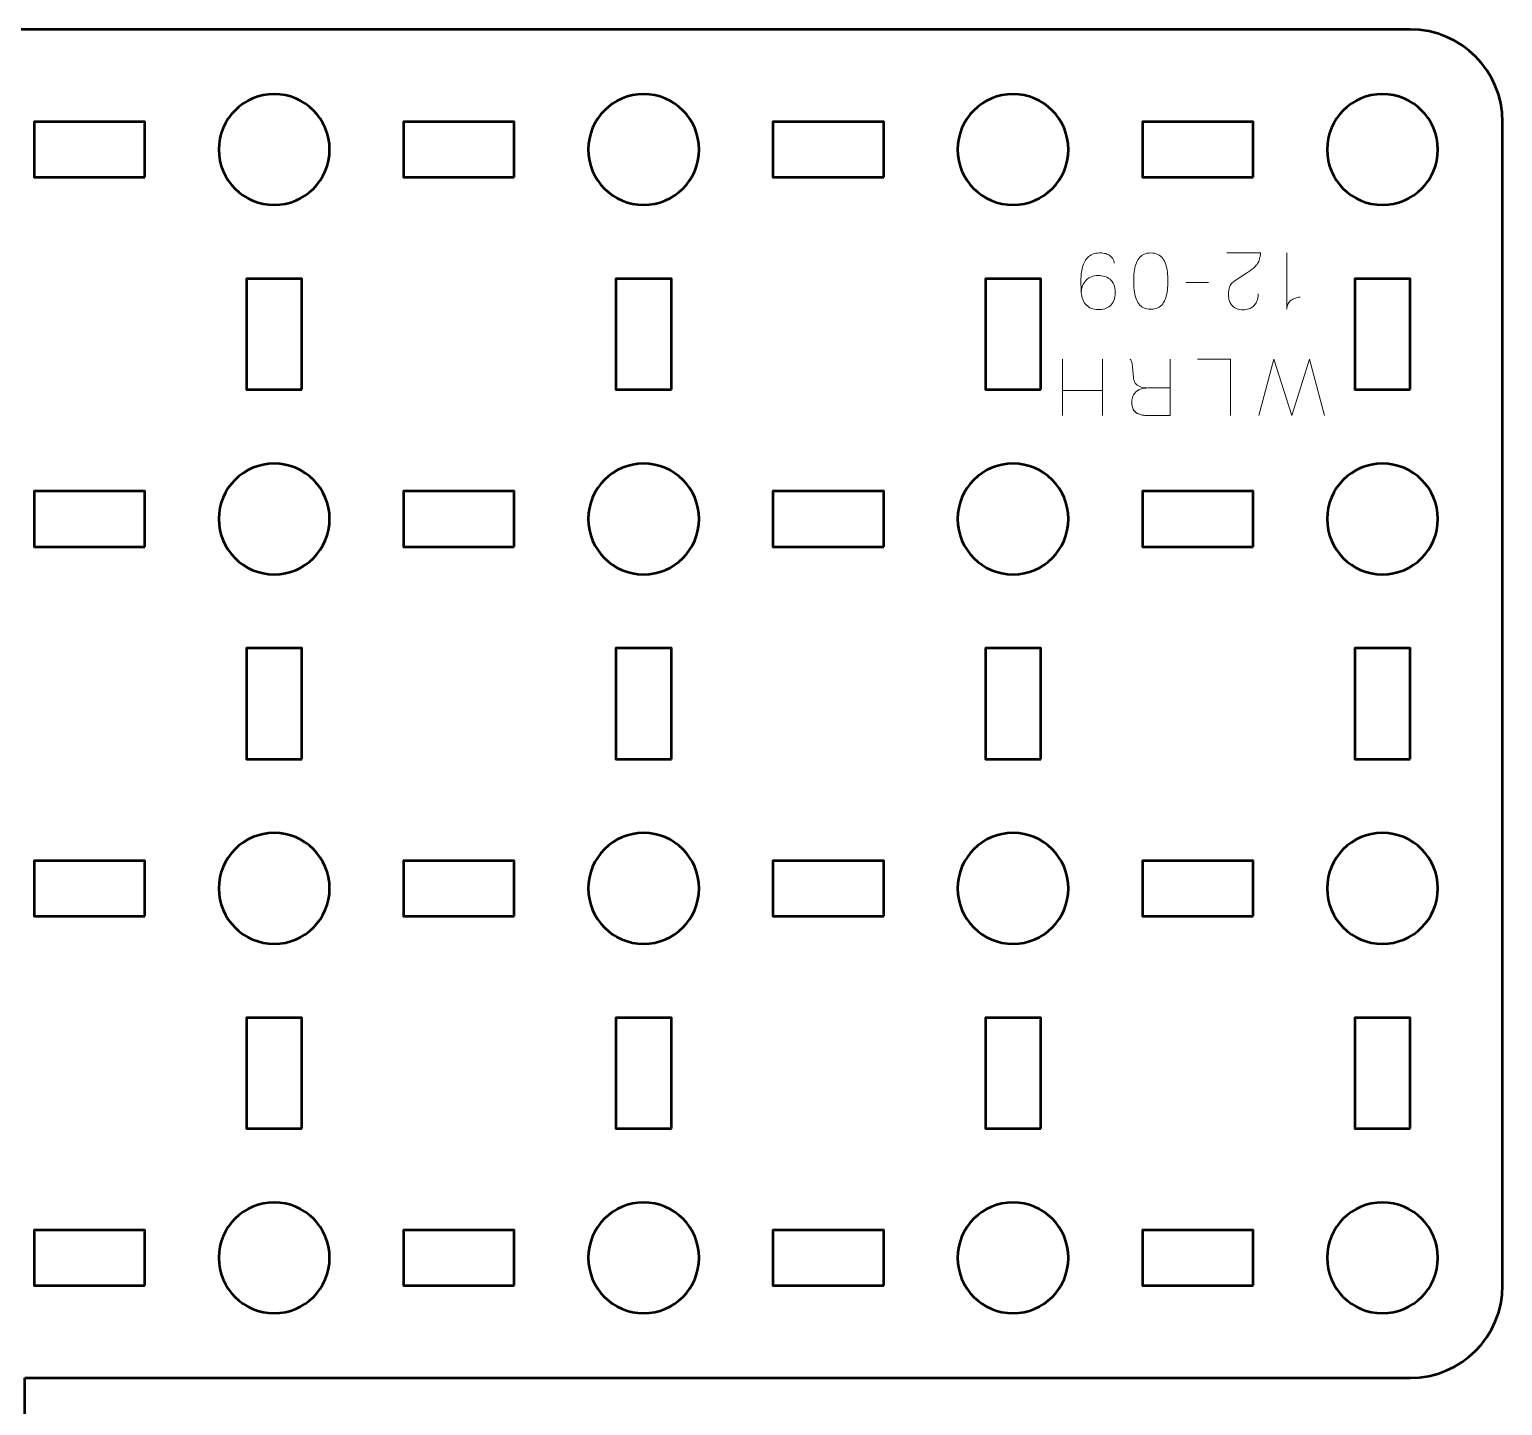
# Model space of a CAD drawing. Header units: centimetres. Extents: x -26.1 to 5.1, y -32.2 to 2.5.
# Drawn here: x -2.83 to 5.15, y -4.92 to 2.53 of the extents above; entities that cross this region are included whole.
import ezdxf

# ---------------------------------------------------------------- set-up
doc = ezdxf.new("R2010")
doc.units = ezdxf.units.CM
doc.header["$MEASUREMENT"] = 0
doc.layers.add('Layer 1', color=7, linetype='Continuous')

msp = doc.modelspace()

# ---------------------------------------------------------------- linework, layer by layer
at = {"layer": 'Layer 1', "color": 114, "lineweight": 53}
msp.add_open_spline([(-2.84999, -4.775), (-2.84999, -4.775), (-2.84999, -14.27503), (-2.84999, -14.27503), (-2.84999, -14.27503), (-2.84999, -14.552), (-3.07308, -14.77499), (-3.35008, -14.77499), (-3.35008, -14.77499), (-3.35008, -14.77499), (-5.90001, -14.77499), (-5.90001, -14.77499), (-5.90001, -14.77499), (-5.90001, -14.77499), (-5.90001, -11.12499), (-5.90001, -11.12499), (-5.90001, -11.12499), (-5.90001, -10.79367), (-6.16869, -10.52499), (-6.50001, -10.52499), (-6.50001, -10.52499), (-6.83133, -10.52499), (-7.10001, -10.79367), (-7.10001, -11.12499), (-7.10001, -11.12499), (-7.10001, -11.12499), (-7.10001, -14.77499), (-7.10001, -14.77499), (-7.10001, -14.77499), (-7.10001, -14.77499), (-9.65005, -14.77499), (-9.65005, -14.77499), (-9.65005, -14.77499), (-9.92702, -14.77499), (-10.15001, -14.552), (-10.15001, -14.27503), (-10.15001, -14.27503), (-10.15001, -14.27503), (-10.15001, -4.775), (-10.15001, -4.775), (-10.15001, -4.775), (-10.15001, -4.775), (-17.65004, -4.775), (-17.65004, -4.775), (-17.65004, -4.775), (-17.92701, -4.775), (-18.15, -4.55191), (-18.15, -4.27491), (-18.15, -4.27491), (-18.15, -4.27491), (-18.15, 2.02506), (-18.15, 2.02506), (-18.15, 2.02506), (-18.15, 2.30203), (-17.92701, 2.52502), (-17.65004, 2.52502), (-17.65004, 2.52502), (-17.65004, 2.52502), (4.64989, 2.52502), (4.64989, 2.52502), (4.64989, 2.52502), (4.92689, 2.52502), (5.14999, 2.30203), (5.14999, 2.02506), (5.14999, 2.02506), (5.14999, 2.02506), (5.14999, -4.27491), (5.14999, -4.27491), (5.14999, -4.27491), (5.14999, -4.55191), (4.92689, -4.775), (4.64989, -4.775), (4.64989, -4.775), (4.64989, -4.775), (-2.84999, -4.775), (-2.84999, -4.775)], degree=3, knots=[0, 0, 0, 0, 0.0526316, 0.0526316, 0.0526316, 0.0526316, 0.1052632, 0.1052632, 0.1052632, 0.1052632, 0.1578947, 0.1578947, 0.1578947, 0.1578947, 0.2105263, 0.2105263, 0.2105263, 0.2105263, 0.2631579, 0.2631579, 0.2631579, 0.2631579, 0.3157895, 0.3157895, 0.3157895, 0.3157895, 0.3684211, 0.3684211, 0.3684211, 0.3684211, 0.4210526, 0.4210526, 0.4210526, 0.4210526, 0.4736842, 0.4736842, 0.4736842, 0.4736842, 0.5263158, 0.5263158, 0.5263158, 0.5263158, 0.5789474, 0.5789474, 0.5789474, 0.5789474, 0.6315789, 0.6315789, 0.6315789, 0.6315789, 0.6842105, 0.6842105, 0.6842105, 0.6842105, 0.7368421, 0.7368421, 0.7368421, 0.7368421, 0.7894737, 0.7894737, 0.7894737, 0.7894737, 0.8421053, 0.8421053, 0.8421053, 0.8421053, 0.8947368, 0.8947368, 0.8947368, 0.8947368, 0.9473684, 0.9473684, 0.9473684, 0.9473684, 1, 1, 1, 1], dxfattribs=at)
at = {"layer": 'Layer 1', "lineweight": 53}
for points in [[(-1.80001, 1.87499), (-1.80001, 2.04076), (-1.66577, 2.17499), (-1.5, 2.17499), (-1.5, 2.17499), (-1.33434, 2.17499), (-1.2, 2.04076), (-1.2, 1.87499), (-1.2, 1.87499), (-1.2, 1.70932), (-1.33434, 1.57499), (-1.5, 1.57499), (-1.5, 1.57499), (-1.66577, 1.57499), (-1.80001, 1.70932), (-1.80001, 1.87499)], [(0.19996, 1.87499), (0.19996, 2.04076), (0.3343, 2.17499), (0.49996, 2.17499), (0.49996, 2.17499), (0.66559, 2.17499), (0.79997, 2.04076), (0.79997, 1.87499), (0.79997, 1.87499), (0.79997, 1.70932), (0.66559, 1.57499), (0.49996, 1.57499), (0.49996, 1.57499), (0.3343, 1.57499), (0.19996, 1.70932), (0.19996, 1.87499)], [(2.19988, 1.87499), (2.19988, 2.04076), (2.33426, 2.17499), (2.49989, 2.17499), (2.49989, 2.17499), (2.66566, 2.17499), (2.79989, 2.04076), (2.79989, 1.87499), (2.79989, 1.87499), (2.79989, 1.70932), (2.66566, 1.57499), (2.49989, 1.57499), (2.49989, 1.57499), (2.33426, 1.57499), (2.19988, 1.70932), (2.19988, 1.87499)], [(4.19996, 1.87499), (4.19996, 2.04076), (4.33419, 2.17499), (4.49996, 2.17499), (4.49996, 2.17499), (4.66562, 2.17499), (4.79996, 2.04076), (4.79996, 1.87499), (4.79996, 1.87499), (4.79996, 1.70932), (4.66562, 1.57499), (4.49996, 1.57499), (4.49996, 1.57499), (4.33419, 1.57499), (4.19996, 1.70932), (4.19996, 1.87499)], [(-2.20006, 1.72506), (-2.20006, 1.72506), (-2.80006, 1.72506), (-2.80006, 1.72506), (-2.80006, 1.72506), (-2.80006, 1.72506), (-2.80006, 2.02506), (-2.80006, 2.02506), (-2.80006, 2.02506), (-2.80006, 2.02506), (-2.20006, 2.02506), (-2.20006, 2.02506), (-2.20006, 2.02506), (-2.20006, 2.02506), (-2.20006, 1.72506), (-2.20006, 1.72506)], [(-0.20009, 1.72506), (-0.20009, 1.72506), (-0.80009, 1.72506), (-0.80009, 1.72506), (-0.80009, 1.72506), (-0.80009, 1.72506), (-0.80009, 2.02506), (-0.80009, 2.02506), (-0.80009, 2.02506), (-0.80009, 2.02506), (-0.20009, 2.02506), (-0.20009, 2.02506), (-0.20009, 2.02506), (-0.20009, 2.02506), (-0.20009, 1.72506), (-0.20009, 1.72506)], [(1.79998, 1.72506), (1.79998, 1.72506), (1.19998, 1.72506), (1.19998, 1.72506), (1.19998, 1.72506), (1.19998, 1.72506), (1.19998, 2.02506), (1.19998, 2.02506), (1.19998, 2.02506), (1.19998, 2.02506), (1.79998, 2.02506), (1.79998, 2.02506), (1.79998, 2.02506), (1.79998, 2.02506), (1.79998, 1.72506), (1.79998, 1.72506)], [(3.79994, 1.72506), (3.79994, 1.72506), (3.19994, 1.72506), (3.19994, 1.72506), (3.19994, 1.72506), (3.19994, 1.72506), (3.19994, 2.02506), (3.19994, 2.02506), (3.19994, 2.02506), (3.19994, 2.02506), (3.79994, 2.02506), (3.79994, 2.02506), (3.79994, 2.02506), (3.79994, 2.02506), (3.79994, 1.72506), (3.79994, 1.72506)], [(-1.35007, 0.57507), (-1.35007, 0.57507), (-1.65008, 0.57507), (-1.65008, 0.57507), (-1.65008, 0.57507), (-1.65008, 0.57507), (-1.65008, 1.17508), (-1.65008, 1.17508), (-1.65008, 1.17508), (-1.65008, 1.17508), (-1.35007, 1.17508), (-1.35007, 1.17508), (-1.35007, 1.17508), (-1.35007, 1.17508), (-1.35007, 0.57507), (-1.35007, 0.57507)], [(0.65004, 0.57507), (0.65004, 0.57507), (0.35003, 0.57507), (0.35003, 0.57507), (0.35003, 0.57507), (0.35003, 0.57507), (0.35003, 1.17508), (0.35003, 1.17508), (0.35003, 1.17508), (0.35003, 1.17508), (0.65004, 1.17508), (0.65004, 1.17508), (0.65004, 1.17508), (0.65004, 1.17508), (0.65004, 0.57507), (0.65004, 0.57507)], [(2.64996, 0.57507), (2.64996, 0.57507), (2.34996, 0.57507), (2.34996, 0.57507), (2.34996, 0.57507), (2.34996, 0.57507), (2.34996, 1.17508), (2.34996, 1.17508), (2.34996, 1.17508), (2.34996, 1.17508), (2.64996, 1.17508), (2.64996, 1.17508), (2.64996, 1.17508), (2.64996, 1.17508), (2.64996, 0.57507), (2.64996, 0.57507)], [(4.64989, 0.57507), (4.64989, 0.57507), (4.34989, 0.57507), (4.34989, 0.57507), (4.34989, 0.57507), (4.34989, 0.57507), (4.34989, 1.17508), (4.34989, 1.17508), (4.34989, 1.17508), (4.34989, 1.17508), (4.64989, 1.17508), (4.64989, 1.17508), (4.64989, 1.17508), (4.64989, 1.17508), (4.64989, 0.57507), (4.64989, 0.57507)], [(-1.80001, -0.12498), (-1.80001, 0.04069), (-1.66577, 0.17502), (-1.5, 0.17502), (-1.5, 0.17502), (-1.33434, 0.17502), (-1.2, 0.04069), (-1.2, -0.12498), (-1.2, -0.12498), (-1.2, -0.29061), (-1.33434, -0.42498), (-1.5, -0.42498), (-1.5, -0.42498), (-1.66577, -0.42498), (-1.80001, -0.29061), (-1.80001, -0.12498)], [(0.19996, -0.12498), (0.19996, 0.04069), (0.3343, 0.17502), (0.49996, 0.17502), (0.49996, 0.17502), (0.66559, 0.17502), (0.79997, 0.04069), (0.79997, -0.12498), (0.79997, -0.12498), (0.79997, -0.29061), (0.66559, -0.42498), (0.49996, -0.42498), (0.49996, -0.42498), (0.3343, -0.42498), (0.19996, -0.29061), (0.19996, -0.12498)], [(2.19988, -0.12498), (2.19988, 0.04069), (2.33426, 0.17502), (2.49989, 0.17502), (2.49989, 0.17502), (2.66566, 0.17502), (2.79989, 0.04069), (2.79989, -0.12498), (2.79989, -0.12498), (2.79989, -0.29061), (2.66566, -0.42498), (2.49989, -0.42498), (2.49989, -0.42498), (2.33426, -0.42498), (2.19988, -0.29061), (2.19988, -0.12498)], [(4.19996, -0.12498), (4.19996, 0.04069), (4.33419, 0.17502), (4.49996, 0.17502), (4.49996, 0.17502), (4.66562, 0.17502), (4.79996, 0.04069), (4.79996, -0.12498), (4.79996, -0.12498), (4.79996, -0.29061), (4.66562, -0.42498), (4.49996, -0.42498), (4.49996, -0.42498), (4.33419, -0.42498), (4.19996, -0.29061), (4.19996, -0.12498)], [(-2.20006, -0.27505), (-2.20006, -0.27505), (-2.80006, -0.27505), (-2.80006, -0.27505), (-2.80006, -0.27505), (-2.80006, -0.27505), (-2.80006, 0.02495), (-2.80006, 0.02495), (-2.80006, 0.02495), (-2.80006, 0.02495), (-2.20006, 0.02495), (-2.20006, 0.02495), (-2.20006, 0.02495), (-2.20006, 0.02495), (-2.20006, -0.27505), (-2.20006, -0.27505)], [(-0.20009, -0.27505), (-0.20009, -0.27505), (-0.80009, -0.27505), (-0.80009, -0.27505), (-0.80009, -0.27505), (-0.80009, -0.27505), (-0.80009, 0.02495), (-0.80009, 0.02495), (-0.80009, 0.02495), (-0.80009, 0.02495), (-0.20009, 0.02495), (-0.20009, 0.02495), (-0.20009, 0.02495), (-0.20009, 0.02495), (-0.20009, -0.27505), (-0.20009, -0.27505)], [(1.79998, -0.27505), (1.79998, -0.27505), (1.19998, -0.27505), (1.19998, -0.27505), (1.19998, -0.27505), (1.19998, -0.27505), (1.19998, 0.02495), (1.19998, 0.02495), (1.19998, 0.02495), (1.19998, 0.02495), (1.79998, 0.02495), (1.79998, 0.02495), (1.79998, 0.02495), (1.79998, 0.02495), (1.79998, -0.27505), (1.79998, -0.27505)], [(3.79994, -0.27505), (3.79994, -0.27505), (3.19994, -0.27505), (3.19994, -0.27505), (3.19994, -0.27505), (3.19994, -0.27505), (3.19994, 0.02495), (3.19994, 0.02495), (3.19994, 0.02495), (3.19994, 0.02495), (3.79994, 0.02495), (3.79994, 0.02495), (3.79994, 0.02495), (3.79994, 0.02495), (3.79994, -0.27505), (3.79994, -0.27505)], [(-1.35007, -1.42499), (-1.35007, -1.42499), (-1.65008, -1.42499), (-1.65008, -1.42499), (-1.65008, -1.42499), (-1.65008, -1.42499), (-1.65008, -0.825), (-1.65008, -0.825), (-1.65008, -0.825), (-1.65008, -0.825), (-1.35007, -0.825), (-1.35007, -0.825), (-1.35007, -0.825), (-1.35007, -0.825), (-1.35007, -1.42499), (-1.35007, -1.42499)], [(0.65004, -1.42499), (0.65004, -1.42499), (0.35003, -1.42499), (0.35003, -1.42499), (0.35003, -1.42499), (0.35003, -1.42499), (0.35003, -0.825), (0.35003, -0.825), (0.35003, -0.825), (0.35003, -0.825), (0.65004, -0.825), (0.65004, -0.825), (0.65004, -0.825), (0.65004, -0.825), (0.65004, -1.42499), (0.65004, -1.42499)], [(2.64996, -1.42499), (2.64996, -1.42499), (2.34996, -1.42499), (2.34996, -1.42499), (2.34996, -1.42499), (2.34996, -1.42499), (2.34996, -0.825), (2.34996, -0.825), (2.34996, -0.825), (2.34996, -0.825), (2.64996, -0.825), (2.64996, -0.825), (2.64996, -0.825), (2.64996, -0.825), (2.64996, -1.42499), (2.64996, -1.42499)], [(4.64989, -1.42499), (4.64989, -1.42499), (4.34989, -1.42499), (4.34989, -1.42499), (4.34989, -1.42499), (4.34989, -1.42499), (4.34989, -0.825), (4.34989, -0.825), (4.34989, -0.825), (4.34989, -0.825), (4.64989, -0.825), (4.64989, -0.825), (4.64989, -0.825), (4.64989, -0.825), (4.64989, -1.42499), (4.64989, -1.42499)], [(-1.80001, -2.1249), (-1.80001, -1.95927), (-1.66577, -1.8249), (-1.5, -1.8249), (-1.5, -1.8249), (-1.33434, -1.8249), (-1.2, -1.95927), (-1.2, -2.1249), (-1.2, -2.1249), (-1.2, -2.29067), (-1.33434, -2.4249), (-1.5, -2.4249), (-1.5, -2.4249), (-1.66577, -2.4249), (-1.80001, -2.29067), (-1.80001, -2.1249)], [(0.19996, -2.1249), (0.19996, -1.95927), (0.3343, -1.8249), (0.49996, -1.8249), (0.49996, -1.8249), (0.66559, -1.8249), (0.79997, -1.95927), (0.79997, -2.1249), (0.79997, -2.1249), (0.79997, -2.29067), (0.66559, -2.4249), (0.49996, -2.4249), (0.49996, -2.4249), (0.3343, -2.4249), (0.19996, -2.29067), (0.19996, -2.1249)], [(2.19988, -2.1249), (2.19988, -1.95927), (2.33426, -1.8249), (2.49989, -1.8249), (2.49989, -1.8249), (2.66566, -1.8249), (2.79989, -1.95927), (2.79989, -2.1249), (2.79989, -2.1249), (2.79989, -2.29067), (2.66566, -2.4249), (2.49989, -2.4249), (2.49989, -2.4249), (2.33426, -2.4249), (2.19988, -2.29067), (2.19988, -2.1249)], [(4.19996, -2.1249), (4.19996, -1.95927), (4.33419, -1.8249), (4.49996, -1.8249), (4.49996, -1.8249), (4.66562, -1.8249), (4.79996, -1.95927), (4.79996, -2.1249), (4.79996, -2.1249), (4.79996, -2.29067), (4.66562, -2.4249), (4.49996, -2.4249), (4.49996, -2.4249), (4.33419, -2.4249), (4.19996, -2.29067), (4.19996, -2.1249)], [(-2.20006, -2.27497), (-2.20006, -2.27497), (-2.80006, -2.27497), (-2.80006, -2.27497), (-2.80006, -2.27497), (-2.80006, -2.27497), (-2.80006, -1.97497), (-2.80006, -1.97497), (-2.80006, -1.97497), (-2.80006, -1.97497), (-2.20006, -1.97497), (-2.20006, -1.97497), (-2.20006, -1.97497), (-2.20006, -1.97497), (-2.20006, -2.27497), (-2.20006, -2.27497)], [(-0.20009, -2.27497), (-0.20009, -2.27497), (-0.80009, -2.27497), (-0.80009, -2.27497), (-0.80009, -2.27497), (-0.80009, -2.27497), (-0.80009, -1.97497), (-0.80009, -1.97497), (-0.80009, -1.97497), (-0.80009, -1.97497), (-0.20009, -1.97497), (-0.20009, -1.97497), (-0.20009, -1.97497), (-0.20009, -1.97497), (-0.20009, -2.27497), (-0.20009, -2.27497)], [(1.79998, -2.27497), (1.79998, -2.27497), (1.19998, -2.27497), (1.19998, -2.27497), (1.19998, -2.27497), (1.19998, -2.27497), (1.19998, -1.97497), (1.19998, -1.97497), (1.19998, -1.97497), (1.19998, -1.97497), (1.79998, -1.97497), (1.79998, -1.97497), (1.79998, -1.97497), (1.79998, -1.97497), (1.79998, -2.27497), (1.79998, -2.27497)], [(3.79994, -2.27497), (3.79994, -2.27497), (3.19994, -2.27497), (3.19994, -2.27497), (3.19994, -2.27497), (3.19994, -2.27497), (3.19994, -1.97497), (3.19994, -1.97497), (3.19994, -1.97497), (3.19994, -1.97497), (3.79994, -1.97497), (3.79994, -1.97497), (3.79994, -1.97497), (3.79994, -1.97497), (3.79994, -2.27497), (3.79994, -2.27497)], [(-1.35007, -3.42496), (-1.35007, -3.42496), (-1.65008, -3.42496), (-1.65008, -3.42496), (-1.65008, -3.42496), (-1.65008, -3.42496), (-1.65008, -2.82495), (-1.65008, -2.82495), (-1.65008, -2.82495), (-1.65008, -2.82495), (-1.35007, -2.82495), (-1.35007, -2.82495), (-1.35007, -2.82495), (-1.35007, -2.82495), (-1.35007, -3.42496), (-1.35007, -3.42496)], [(0.65004, -3.42496), (0.65004, -3.42496), (0.35003, -3.42496), (0.35003, -3.42496), (0.35003, -3.42496), (0.35003, -3.42496), (0.35003, -2.82495), (0.35003, -2.82495), (0.35003, -2.82495), (0.35003, -2.82495), (0.65004, -2.82495), (0.65004, -2.82495), (0.65004, -2.82495), (0.65004, -2.82495), (0.65004, -3.42496), (0.65004, -3.42496)], [(2.64996, -3.42496), (2.64996, -3.42496), (2.34996, -3.42496), (2.34996, -3.42496), (2.34996, -3.42496), (2.34996, -3.42496), (2.34996, -2.82495), (2.34996, -2.82495), (2.34996, -2.82495), (2.34996, -2.82495), (2.64996, -2.82495), (2.64996, -2.82495), (2.64996, -2.82495), (2.64996, -2.82495), (2.64996, -3.42496), (2.64996, -3.42496)], [(4.64989, -3.42496), (4.64989, -3.42496), (4.34989, -3.42496), (4.34989, -3.42496), (4.34989, -3.42496), (4.34989, -3.42496), (4.34989, -2.82495), (4.34989, -2.82495), (4.34989, -2.82495), (4.34989, -2.82495), (4.64989, -2.82495), (4.64989, -2.82495), (4.64989, -2.82495), (4.64989, -2.82495), (4.64989, -3.42496), (4.64989, -3.42496)], [(-1.80001, -4.12497), (-1.80001, -3.9592), (-1.66577, -3.82497), (-1.5, -3.82497), (-1.5, -3.82497), (-1.33434, -3.82497), (-1.2, -3.9592), (-1.2, -4.12497), (-1.2, -4.12497), (-1.2, -4.29064), (-1.33434, -4.42498), (-1.5, -4.42498), (-1.5, -4.42498), (-1.66577, -4.42498), (-1.80001, -4.29064), (-1.80001, -4.12497)], [(0.19996, -4.12497), (0.19996, -3.9592), (0.3343, -3.82497), (0.49996, -3.82497), (0.49996, -3.82497), (0.66559, -3.82497), (0.79997, -3.9592), (0.79997, -4.12497), (0.79997, -4.12497), (0.79997, -4.29064), (0.66559, -4.42498), (0.49996, -4.42498), (0.49996, -4.42498), (0.3343, -4.42498), (0.19996, -4.29064), (0.19996, -4.12497)], [(2.19988, -4.12497), (2.19988, -3.9592), (2.33426, -3.82497), (2.49989, -3.82497), (2.49989, -3.82497), (2.66566, -3.82497), (2.79989, -3.9592), (2.79989, -4.12497), (2.79989, -4.12497), (2.79989, -4.29064), (2.66566, -4.42498), (2.49989, -4.42498), (2.49989, -4.42498), (2.33426, -4.42498), (2.19988, -4.29064), (2.19988, -4.12497)], [(4.19996, -4.12497), (4.19996, -3.9592), (4.33419, -3.82497), (4.49996, -3.82497), (4.49996, -3.82497), (4.66562, -3.82497), (4.79996, -3.9592), (4.79996, -4.12497), (4.79996, -4.12497), (4.79996, -4.29064), (4.66562, -4.42498), (4.49996, -4.42498), (4.49996, -4.42498), (4.33419, -4.42498), (4.19996, -4.29064), (4.19996, -4.12497)], [(-2.20006, -4.27491), (-2.20006, -4.27491), (-2.80006, -4.27491), (-2.80006, -4.27491), (-2.80006, -4.27491), (-2.80006, -4.27491), (-2.80006, -3.9749), (-2.80006, -3.9749), (-2.80006, -3.9749), (-2.80006, -3.9749), (-2.20006, -3.9749), (-2.20006, -3.9749), (-2.20006, -3.9749), (-2.20006, -3.9749), (-2.20006, -4.27491), (-2.20006, -4.27491)], [(-0.20009, -4.27491), (-0.20009, -4.27491), (-0.80009, -4.27491), (-0.80009, -4.27491), (-0.80009, -4.27491), (-0.80009, -4.27491), (-0.80009, -3.9749), (-0.80009, -3.9749), (-0.80009, -3.9749), (-0.80009, -3.9749), (-0.20009, -3.9749), (-0.20009, -3.9749), (-0.20009, -3.9749), (-0.20009, -3.9749), (-0.20009, -4.27491), (-0.20009, -4.27491)], [(1.79998, -4.27491), (1.79998, -4.27491), (1.19998, -4.27491), (1.19998, -4.27491), (1.19998, -4.27491), (1.19998, -4.27491), (1.19998, -3.9749), (1.19998, -3.9749), (1.19998, -3.9749), (1.19998, -3.9749), (1.79998, -3.9749), (1.79998, -3.9749), (1.79998, -3.9749), (1.79998, -3.9749), (1.79998, -4.27491), (1.79998, -4.27491)], [(3.79994, -4.27491), (3.79994, -4.27491), (3.19994, -4.27491), (3.19994, -4.27491), (3.19994, -4.27491), (3.19994, -4.27491), (3.19994, -3.9749), (3.19994, -3.9749), (3.19994, -3.9749), (3.19994, -3.9749), (3.79994, -3.9749), (3.79994, -3.9749), (3.79994, -3.9749), (3.79994, -3.9749), (3.79994, -4.27491), (3.79994, -4.27491)]]:
    msp.add_open_spline(points, degree=3, knots=[0, 0, 0, 0, 0.25, 0.25, 0.25, 0.25, 0.5, 0.5, 0.5, 0.5, 0.75, 0.75, 0.75, 0.75, 1, 1, 1, 1], dxfattribs=at)
at = {"layer": 'Layer 1', "color": 30, "lineweight": 9}
for points, knots in [([(2.86962, 1.10059), (2.86969, 1.11449), (2.87202, 1.12712), (2.87653, 1.13841), (2.87653, 1.13841), (2.88105, 1.1497), (2.88733, 1.15943), (2.89551, 1.16755), (2.89551, 1.16755), (2.90363, 1.17566), (2.91315, 1.18187), (2.92409, 1.18625), (2.92409, 1.18625), (2.93502, 1.19062), (2.94695, 1.19281), (2.95979, 1.19288), (2.95979, 1.19288), (2.9727, 1.19295), (2.98476, 1.19133), (2.99598, 1.18808), (2.99598, 1.18808), (3.0072, 1.18483), (3.01701, 1.17961), (3.02555, 1.17249), (3.02555, 1.17249), (3.03408, 1.16529), (3.04078, 1.15577), (3.04558, 1.14391), (3.04558, 1.14391), (3.05038, 1.13213), (3.05285, 1.11767), (3.05292, 1.10059), (3.05292, 1.10059), (3.05285, 1.08359), (3.05038, 1.06919), (3.04558, 1.05741), (3.04558, 1.05741), (3.04078, 1.04563), (3.03408, 1.0361), (3.02555, 1.02891), (3.02555, 1.02891), (3.01701, 1.02164), (3.0072, 1.01642), (2.99598, 1.01317), (2.99598, 1.01317), (2.98476, 1.00986), (2.9727, 1.00824), (2.95979, 1.00831), (2.95979, 1.00831), (2.94695, 1.00838), (2.93509, 1.01056), (2.9243, 1.01501), (2.9243, 1.01501), (2.91357, 1.01938), (2.90412, 1.02566), (2.89615, 1.03385), (2.89615, 1.03385), (2.8881, 1.04196), (2.88182, 1.0517), (2.87724, 1.06299), (2.87724, 1.06299), (2.87265, 1.0742), (2.87011, 1.08676), (2.86962, 1.10059), (2.86962, 1.10059), (2.86934, 1.10758), (2.86891, 1.11597), (2.86842, 1.12571), (2.86842, 1.12571), (2.86785, 1.13552), (2.86757, 1.1461), (2.8675, 1.15753), (2.8675, 1.15753), (2.86736, 1.16896), (2.86778, 1.18074), (2.8687, 1.19288), (2.8687, 1.19288), (2.86955, 1.20501), (2.87124, 1.21694), (2.87378, 1.22872), (2.87378, 1.22872), (2.87625, 1.2405), (2.87985, 1.25158), (2.88451, 1.26195), (2.88451, 1.26195), (2.88916, 1.27232), (2.89523, 1.28149), (2.90271, 1.28947), (2.90271, 1.28947), (2.91019, 1.29744), (2.91936, 1.30372), (2.93015, 1.30831), (2.93015, 1.30831), (2.94102, 1.31282), (2.95386, 1.31515), (2.96868, 1.31522), (2.96868, 1.31522), (2.98152, 1.31515), (2.99238, 1.31388), (3.00142, 1.31134), (3.00142, 1.31134), (3.01045, 1.30887), (3.01785, 1.30555), (3.02378, 1.30139), (3.02378, 1.30139), (3.02964, 1.29723), (3.03429, 1.29264), (3.03768, 1.2877), (3.03768, 1.2877), (3.04107, 1.28269), (3.04361, 1.27776), (3.04516, 1.27275), (3.04516, 1.27275), (3.04678, 1.26774), (3.04784, 1.26315), (3.04826, 1.25892), (3.04826, 1.25892), (3.04784, 1.26315), (3.04678, 1.26774), (3.04516, 1.27275), (3.04516, 1.27275), (3.04361, 1.27776), (3.04107, 1.28269), (3.03768, 1.2877), (3.03768, 1.2877), (3.03429, 1.29264), (3.02964, 1.29723), (3.02378, 1.30139), (3.02378, 1.30139), (3.01785, 1.30555), (3.01045, 1.30887), (3.00142, 1.31134), (3.00142, 1.31134), (2.99238, 1.31388), (2.98152, 1.31515), (2.96868, 1.31522), (2.96868, 1.31522), (2.95386, 1.31515), (2.94102, 1.31282), (2.93015, 1.30831), (2.93015, 1.30831), (2.91936, 1.30372), (2.91019, 1.29744), (2.90271, 1.28947), (2.90271, 1.28947), (2.89523, 1.28149), (2.88916, 1.27232), (2.88451, 1.26195), (2.88451, 1.26195), (2.87985, 1.25158), (2.87625, 1.2405), (2.87378, 1.22872), (2.87378, 1.22872), (2.87124, 1.21694), (2.86955, 1.20501), (2.8687, 1.19288), (2.8687, 1.19288), (2.86778, 1.18074), (2.86736, 1.16896), (2.8675, 1.15753), (2.8675, 1.15753), (2.86757, 1.1461), (2.86785, 1.13552), (2.86842, 1.12571), (2.86842, 1.12571), (2.86891, 1.11597), (2.86934, 1.10758), (2.86962, 1.10059), (2.86962, 1.10059), (2.87011, 1.08676), (2.87265, 1.0742), (2.87724, 1.06299), (2.87724, 1.06299), (2.88182, 1.0517), (2.8881, 1.04196), (2.89615, 1.03385), (2.89615, 1.03385), (2.90412, 1.02566), (2.91357, 1.01938), (2.9243, 1.01501), (2.9243, 1.01501), (2.93509, 1.01056), (2.94695, 1.00838), (2.95979, 1.00831), (2.95979, 1.00831), (2.9727, 1.00824), (2.98476, 1.00986), (2.99598, 1.01317), (2.99598, 1.01317), (3.0072, 1.01642), (3.01701, 1.02164), (3.02555, 1.02891), (3.02555, 1.02891), (3.03408, 1.0361), (3.04078, 1.04563), (3.04558, 1.05741), (3.04558, 1.05741), (3.05038, 1.06919), (3.05285, 1.08359), (3.05292, 1.10059), (3.05292, 1.10059), (3.05285, 1.11767), (3.05038, 1.13213), (3.04558, 1.14391), (3.04558, 1.14391), (3.04078, 1.15577), (3.03408, 1.16529), (3.02555, 1.17249), (3.02555, 1.17249), (3.01701, 1.17961), (3.0072, 1.18483), (2.99598, 1.18808), (2.99598, 1.18808), (2.98476, 1.19133), (2.9727, 1.19295), (2.95979, 1.19288), (2.95979, 1.19288), (2.94695, 1.19281), (2.93502, 1.19062), (2.92409, 1.18625), (2.92409, 1.18625), (2.91315, 1.18187), (2.90363, 1.17566), (2.89551, 1.16755), (2.89551, 1.16755), (2.88733, 1.15943), (2.88105, 1.1497), (2.87653, 1.13841), (2.87653, 1.13841), (2.87202, 1.12712), (2.86969, 1.11449), (2.86962, 1.10059)], [0, 0, 0, 0, 0.0172414, 0.0172414, 0.0172414, 0.0172414, 0.0344828, 0.0344828, 0.0344828, 0.0344828, 0.0517241, 0.0517241, 0.0517241, 0.0517241, 0.0689655, 0.0689655, 0.0689655, 0.0689655, 0.0862069, 0.0862069, 0.0862069, 0.0862069, 0.1034483, 0.1034483, 0.1034483, 0.1034483, 0.1206897, 0.1206897, 0.1206897, 0.1206897, 0.137931, 0.137931, 0.137931, 0.137931, 0.1551724, 0.1551724, 0.1551724, 0.1551724, 0.1724138, 0.1724138, 0.1724138, 0.1724138, 0.1896552, 0.1896552, 0.1896552, 0.1896552, 0.2068966, 0.2068966, 0.2068966, 0.2068966, 0.2241379, 0.2241379, 0.2241379, 0.2241379, 0.2413793, 0.2413793, 0.2413793, 0.2413793, 0.2586207, 0.2586207, 0.2586207, 0.2586207, 0.2758621, 0.2758621, 0.2758621, 0.2758621, 0.2931034, 0.2931034, 0.2931034, 0.2931034, 0.3103448, 0.3103448, 0.3103448, 0.3103448, 0.3275862, 0.3275862, 0.3275862, 0.3275862, 0.3448276, 0.3448276, 0.3448276, 0.3448276, 0.362069, 0.362069, 0.362069, 0.362069, 0.3793103, 0.3793103, 0.3793103, 0.3793103, 0.3965517, 0.3965517, 0.3965517, 0.3965517, 0.4137931, 0.4137931, 0.4137931, 0.4137931, 0.4310345, 0.4310345, 0.4310345, 0.4310345, 0.4482759, 0.4482759, 0.4482759, 0.4482759, 0.4655172, 0.4655172, 0.4655172, 0.4655172, 0.4827586, 0.4827586, 0.4827586, 0.4827586, 0.5, 0.5, 0.5, 0.5, 0.5172414, 0.5172414, 0.5172414, 0.5172414, 0.5344828, 0.5344828, 0.5344828, 0.5344828, 0.5517241, 0.5517241, 0.5517241, 0.5517241, 0.5689655, 0.5689655, 0.5689655, 0.5689655, 0.5862069, 0.5862069, 0.5862069, 0.5862069, 0.6034483, 0.6034483, 0.6034483, 0.6034483, 0.6206897, 0.6206897, 0.6206897, 0.6206897, 0.637931, 0.637931, 0.637931, 0.637931, 0.6551724, 0.6551724, 0.6551724, 0.6551724, 0.6724138, 0.6724138, 0.6724138, 0.6724138, 0.6896552, 0.6896552, 0.6896552, 0.6896552, 0.7068966, 0.7068966, 0.7068966, 0.7068966, 0.7241379, 0.7241379, 0.7241379, 0.7241379, 0.7413793, 0.7413793, 0.7413793, 0.7413793, 0.7586207, 0.7586207, 0.7586207, 0.7586207, 0.7758621, 0.7758621, 0.7758621, 0.7758621, 0.7931034, 0.7931034, 0.7931034, 0.7931034, 0.8103448, 0.8103448, 0.8103448, 0.8103448, 0.8275862, 0.8275862, 0.8275862, 0.8275862, 0.8448276, 0.8448276, 0.8448276, 0.8448276, 0.862069, 0.862069, 0.862069, 0.862069, 0.8793103, 0.8793103, 0.8793103, 0.8793103, 0.8965517, 0.8965517, 0.8965517, 0.8965517, 0.9137931, 0.9137931, 0.9137931, 0.9137931, 0.9310345, 0.9310345, 0.9310345, 0.9310345, 0.9482759, 0.9482759, 0.9482759, 0.9482759, 0.9655172, 0.9655172, 0.9655172, 0.9655172, 0.9827586, 0.9827586, 0.9827586, 0.9827586, 1, 1, 1, 1]), ([(3.24553, 1.31522), (3.23072, 1.31515), (3.21795, 1.31254), (3.20729, 1.30746), (3.20729, 1.30746), (3.19671, 1.30238), (3.18789, 1.29511), (3.18084, 1.28587), (3.18084, 1.28587), (3.17385, 1.27656), (3.16835, 1.26555), (3.16426, 1.25285), (3.16426, 1.25285), (3.16023, 1.24015), (3.15734, 1.22625), (3.15572, 1.21101), (3.15572, 1.21101), (3.15402, 1.19577), (3.15318, 1.17975), (3.15325, 1.16282), (3.15325, 1.16282), (3.15318, 1.14596), (3.15402, 1.12994), (3.15572, 1.11477), (3.15572, 1.11477), (3.15734, 1.0996), (3.16023, 1.08563), (3.16426, 1.07293), (3.16426, 1.07293), (3.16835, 1.0603), (3.17385, 1.0493), (3.18084, 1.03991), (3.18084, 1.03991), (3.18789, 1.0306), (3.19671, 1.02333), (3.20729, 1.01825), (3.20729, 1.01825), (3.21795, 1.0131), (3.23072, 1.01049), (3.24553, 1.01042), (3.24553, 1.01042), (3.26035, 1.01049), (3.27312, 1.0131), (3.28378, 1.01825), (3.28378, 1.01825), (3.29436, 1.02333), (3.30318, 1.0306), (3.31023, 1.03991), (3.31023, 1.03991), (3.31722, 1.0493), (3.32272, 1.0603), (3.32681, 1.07293), (3.32681, 1.07293), (3.33084, 1.08563), (3.33373, 1.0996), (3.33535, 1.11477), (3.33535, 1.11477), (3.33704, 1.12994), (3.33789, 1.14596), (3.33782, 1.16282), (3.33782, 1.16282), (3.33789, 1.17975), (3.33704, 1.19577), (3.33535, 1.21101), (3.33535, 1.21101), (3.33373, 1.22625), (3.33084, 1.24015), (3.32681, 1.25285), (3.32681, 1.25285), (3.32272, 1.26555), (3.31722, 1.27656), (3.31023, 1.28587), (3.31023, 1.28587), (3.30318, 1.29511), (3.29436, 1.30238), (3.28378, 1.30746), (3.28378, 1.30746), (3.27312, 1.31254), (3.26035, 1.31515), (3.24553, 1.31522)], [0, 0, 0, 0, 0.05, 0.05, 0.05, 0.05, 0.1, 0.1, 0.1, 0.1, 0.15, 0.15, 0.15, 0.15, 0.2, 0.2, 0.2, 0.2, 0.25, 0.25, 0.25, 0.25, 0.3, 0.3, 0.3, 0.3, 0.35, 0.35, 0.35, 0.35, 0.4, 0.4, 0.4, 0.4, 0.45, 0.45, 0.45, 0.45, 0.5, 0.5, 0.5, 0.5, 0.55, 0.55, 0.55, 0.55, 0.6, 0.6, 0.6, 0.6, 0.65, 0.65, 0.65, 0.65, 0.7, 0.7, 0.7, 0.7, 0.75, 0.75, 0.75, 0.75, 0.8, 0.8, 0.8, 0.8, 0.85, 0.85, 0.85, 0.85, 0.9, 0.9, 0.9, 0.9, 0.95, 0.95, 0.95, 0.95, 1, 1, 1, 1]), ([(3.24553, 1.31522), (3.23072, 1.31515), (3.21795, 1.31254), (3.20729, 1.30746), (3.20729, 1.30746), (3.19671, 1.30238), (3.18789, 1.29511), (3.18084, 1.28587), (3.18084, 1.28587), (3.17385, 1.27656), (3.16835, 1.26555), (3.16426, 1.25285), (3.16426, 1.25285), (3.16023, 1.24015), (3.15734, 1.22625), (3.15572, 1.21101), (3.15572, 1.21101), (3.15402, 1.19577), (3.15318, 1.17975), (3.15325, 1.16282), (3.15325, 1.16282), (3.15318, 1.14596), (3.15402, 1.12994), (3.15572, 1.11477), (3.15572, 1.11477), (3.15734, 1.0996), (3.16023, 1.08563), (3.16426, 1.07293), (3.16426, 1.07293), (3.16835, 1.0603), (3.17385, 1.0493), (3.18084, 1.03991), (3.18084, 1.03991), (3.18789, 1.0306), (3.19671, 1.02333), (3.20729, 1.01825), (3.20729, 1.01825), (3.21795, 1.0131), (3.23072, 1.01049), (3.24553, 1.01042), (3.24553, 1.01042), (3.26035, 1.01049), (3.27312, 1.0131), (3.28378, 1.01825), (3.28378, 1.01825), (3.29436, 1.02333), (3.30318, 1.0306), (3.31023, 1.03991), (3.31023, 1.03991), (3.31722, 1.0493), (3.32272, 1.0603), (3.32681, 1.07293), (3.32681, 1.07293), (3.33084, 1.08563), (3.33373, 1.0996), (3.33535, 1.11477), (3.33535, 1.11477), (3.33704, 1.12994), (3.33789, 1.14596), (3.33782, 1.16282), (3.33782, 1.16282), (3.33789, 1.17975), (3.33704, 1.19577), (3.33535, 1.21101), (3.33535, 1.21101), (3.33373, 1.22625), (3.33084, 1.24015), (3.32681, 1.25285), (3.32681, 1.25285), (3.32272, 1.26555), (3.31722, 1.27656), (3.31023, 1.28587), (3.31023, 1.28587), (3.30318, 1.29511), (3.29436, 1.30238), (3.28378, 1.30746), (3.28378, 1.30746), (3.27312, 1.31254), (3.26035, 1.31515), (3.24553, 1.31522)], [0, 0, 0, 0, 0.05, 0.05, 0.05, 0.05, 0.1, 0.1, 0.1, 0.1, 0.15, 0.15, 0.15, 0.15, 0.2, 0.2, 0.2, 0.2, 0.25, 0.25, 0.25, 0.25, 0.3, 0.3, 0.3, 0.3, 0.35, 0.35, 0.35, 0.35, 0.4, 0.4, 0.4, 0.4, 0.45, 0.45, 0.45, 0.45, 0.5, 0.5, 0.5, 0.5, 0.55, 0.55, 0.55, 0.55, 0.6, 0.6, 0.6, 0.6, 0.65, 0.65, 0.65, 0.65, 0.7, 0.7, 0.7, 0.7, 0.75, 0.75, 0.75, 0.75, 0.8, 0.8, 0.8, 0.8, 0.85, 0.85, 0.85, 0.85, 0.9, 0.9, 0.9, 0.9, 0.95, 0.95, 0.95, 0.95, 1, 1, 1, 1]), ([(3.65785, 1.31522), (3.65785, 1.31522), (3.83946, 1.31522), (3.83946, 1.31522), (3.83946, 1.31522), (3.83911, 1.30294), (3.83756, 1.29208), (3.83494, 1.28276), (3.83494, 1.28276), (3.83226, 1.27345), (3.82867, 1.26527), (3.82422, 1.25821), (3.82422, 1.25821), (3.8197, 1.25116), (3.81455, 1.24488), (3.8087, 1.23937), (3.8087, 1.23937), (3.80284, 1.2338), (3.79656, 1.22872), (3.78979, 1.22392), (3.78979, 1.22392), (3.78302, 1.21919), (3.77603, 1.21447), (3.76876, 1.20981), (3.76876, 1.20981), (3.76876, 1.20981), (3.69637, 1.16155), (3.69637, 1.16155), (3.69637, 1.16155), (3.68897, 1.15633), (3.68318, 1.15069), (3.67909, 1.14448), (3.67909, 1.14448), (3.67493, 1.13834), (3.67203, 1.13185), (3.67027, 1.12507), (3.67027, 1.12507), (3.66858, 1.11823), (3.66752, 1.11132), (3.66717, 1.10419), (3.66717, 1.10419), (3.66681, 1.09706), (3.66667, 1.08994), (3.66674, 1.08281), (3.66674, 1.08281), (3.66674, 1.07696), (3.66752, 1.07068), (3.66907, 1.0639), (3.66907, 1.0639), (3.67069, 1.0572), (3.67323, 1.0505), (3.67683, 1.04387), (3.67683, 1.04387), (3.68043, 1.03723), (3.68523, 1.03117), (3.69122, 1.02566), (3.69122, 1.02566), (3.69722, 1.02023), (3.70463, 1.01586), (3.71345, 1.01254), (3.71345, 1.01254), (3.72227, 1.00922), (3.73264, 1.00753), (3.74463, 1.00746), (3.74463, 1.00746), (3.7567, 1.00753), (3.76735, 1.00922), (3.77653, 1.01247), (3.77653, 1.01247), (3.7857, 1.01571), (3.79353, 1.02023), (3.80002, 1.02594), (3.80002, 1.02594), (3.80651, 1.03166), (3.81173, 1.03829), (3.81582, 1.0457), (3.81582, 1.0457), (3.81992, 1.05311), (3.82288, 1.06101), (3.82478, 1.06934), (3.82478, 1.06934), (3.82669, 1.07766), (3.82761, 1.08613), (3.82761, 1.09467), (3.82761, 1.09467), (3.82761, 1.08613), (3.82669, 1.07766), (3.82478, 1.06934), (3.82478, 1.06934), (3.82288, 1.06101), (3.81992, 1.05311), (3.81582, 1.0457), (3.81582, 1.0457), (3.81173, 1.03829), (3.80651, 1.03166), (3.80002, 1.02594), (3.80002, 1.02594), (3.79353, 1.02023), (3.7857, 1.01571), (3.77653, 1.01247), (3.77653, 1.01247), (3.76735, 1.00922), (3.7567, 1.00753), (3.74463, 1.00746), (3.74463, 1.00746), (3.73264, 1.00753), (3.72227, 1.00922), (3.71345, 1.01254), (3.71345, 1.01254), (3.70463, 1.01586), (3.69722, 1.02023), (3.69122, 1.02566), (3.69122, 1.02566), (3.68523, 1.03117), (3.68043, 1.03723), (3.67683, 1.04387), (3.67683, 1.04387), (3.67323, 1.0505), (3.67069, 1.0572), (3.66907, 1.0639), (3.66907, 1.0639), (3.66752, 1.07068), (3.66674, 1.07696), (3.66674, 1.08281), (3.66674, 1.08281), (3.66667, 1.08994), (3.66681, 1.09706), (3.66717, 1.10419), (3.66717, 1.10419), (3.66752, 1.11132), (3.66858, 1.11823), (3.67027, 1.12507), (3.67027, 1.12507), (3.67203, 1.13185), (3.67493, 1.13834), (3.67909, 1.14448), (3.67909, 1.14448), (3.68318, 1.15069), (3.68897, 1.15633), (3.69637, 1.16155), (3.69637, 1.16155), (3.69637, 1.16155), (3.76876, 1.20981), (3.76876, 1.20981), (3.76876, 1.20981), (3.77603, 1.21447), (3.78302, 1.21919), (3.78979, 1.22392), (3.78979, 1.22392), (3.79656, 1.22872), (3.80284, 1.2338), (3.8087, 1.23937), (3.8087, 1.23937), (3.81455, 1.24488), (3.8197, 1.25116), (3.82422, 1.25821), (3.82422, 1.25821), (3.82867, 1.26527), (3.83226, 1.27345), (3.83494, 1.28276), (3.83494, 1.28276), (3.83756, 1.29208), (3.83911, 1.30294), (3.83946, 1.31522), (3.83946, 1.31522), (3.83946, 1.31522), (3.65785, 1.31522), (3.65785, 1.31522)], [0, 0, 0, 0, 0.0238095, 0.0238095, 0.0238095, 0.0238095, 0.047619, 0.047619, 0.047619, 0.047619, 0.0714286, 0.0714286, 0.0714286, 0.0714286, 0.0952381, 0.0952381, 0.0952381, 0.0952381, 0.1190476, 0.1190476, 0.1190476, 0.1190476, 0.1428571, 0.1428571, 0.1428571, 0.1428571, 0.1666667, 0.1666667, 0.1666667, 0.1666667, 0.1904762, 0.1904762, 0.1904762, 0.1904762, 0.2142857, 0.2142857, 0.2142857, 0.2142857, 0.2380952, 0.2380952, 0.2380952, 0.2380952, 0.2619048, 0.2619048, 0.2619048, 0.2619048, 0.2857143, 0.2857143, 0.2857143, 0.2857143, 0.3095238, 0.3095238, 0.3095238, 0.3095238, 0.3333333, 0.3333333, 0.3333333, 0.3333333, 0.3571429, 0.3571429, 0.3571429, 0.3571429, 0.3809524, 0.3809524, 0.3809524, 0.3809524, 0.4047619, 0.4047619, 0.4047619, 0.4047619, 0.4285714, 0.4285714, 0.4285714, 0.4285714, 0.452381, 0.452381, 0.452381, 0.452381, 0.4761905, 0.4761905, 0.4761905, 0.4761905, 0.5, 0.5, 0.5, 0.5, 0.5238095, 0.5238095, 0.5238095, 0.5238095, 0.547619, 0.547619, 0.547619, 0.547619, 0.5714286, 0.5714286, 0.5714286, 0.5714286, 0.5952381, 0.5952381, 0.5952381, 0.5952381, 0.6190476, 0.6190476, 0.6190476, 0.6190476, 0.6428571, 0.6428571, 0.6428571, 0.6428571, 0.6666667, 0.6666667, 0.6666667, 0.6666667, 0.6904762, 0.6904762, 0.6904762, 0.6904762, 0.7142857, 0.7142857, 0.7142857, 0.7142857, 0.7380952, 0.7380952, 0.7380952, 0.7380952, 0.7619048, 0.7619048, 0.7619048, 0.7619048, 0.7857143, 0.7857143, 0.7857143, 0.7857143, 0.8095238, 0.8095238, 0.8095238, 0.8095238, 0.8333333, 0.8333333, 0.8333333, 0.8333333, 0.8571429, 0.8571429, 0.8571429, 0.8571429, 0.8809524, 0.8809524, 0.8809524, 0.8809524, 0.9047619, 0.9047619, 0.9047619, 0.9047619, 0.9285714, 0.9285714, 0.9285714, 0.9285714, 0.952381, 0.952381, 0.952381, 0.952381, 0.9761905, 0.9761905, 0.9761905, 0.9761905, 1, 1, 1, 1]), ([(3.98169, 1.31522), (3.98169, 1.31522), (3.98169, 1.01), (3.98169, 1.01), (3.98169, 1.01), (3.98176, 1.02037), (3.9836, 1.02926), (3.98713, 1.03667), (3.98713, 1.03667), (3.99058, 1.04415), (3.99517, 1.05029), (4.00081, 1.05522), (4.00081, 1.05522), (4.00646, 1.06016), (4.01253, 1.06411), (4.01902, 1.06708), (4.01902, 1.06708), (4.02551, 1.06997), (4.03179, 1.07216), (4.03786, 1.0735), (4.03786, 1.0735), (4.04399, 1.07491), (4.04922, 1.07576), (4.05366, 1.07604), (4.05366, 1.07604), (4.04922, 1.07576), (4.04399, 1.07491), (4.03786, 1.0735), (4.03786, 1.0735), (4.03179, 1.07216), (4.02551, 1.06997), (4.01902, 1.06708), (4.01902, 1.06708), (4.01253, 1.06411), (4.00646, 1.06016), (4.00081, 1.05522), (4.00081, 1.05522), (3.99517, 1.05029), (3.99058, 1.04415), (3.98713, 1.03667), (3.98713, 1.03667), (3.9836, 1.02926), (3.98176, 1.02037), (3.98169, 1.01), (3.98169, 1.01), (3.98169, 1.01), (3.98169, 1.31522), (3.98169, 1.31522)], [0, 0, 0, 0, 0.0833333, 0.0833333, 0.0833333, 0.0833333, 0.1666667, 0.1666667, 0.1666667, 0.1666667, 0.25, 0.25, 0.25, 0.25, 0.3333333, 0.3333333, 0.3333333, 0.3333333, 0.4166667, 0.4166667, 0.4166667, 0.4166667, 0.5, 0.5, 0.5, 0.5, 0.5833333, 0.5833333, 0.5833333, 0.5833333, 0.6666667, 0.6666667, 0.6666667, 0.6666667, 0.75, 0.75, 0.75, 0.75, 0.8333333, 0.8333333, 0.8333333, 0.8333333, 0.9166667, 0.9166667, 0.9166667, 0.9166667, 1, 1, 1, 1]), ([(3.55795, 1.15562), (3.55795, 1.15562), (3.43476, 1.15562), (3.43476, 1.15562), (3.43476, 1.15562), (3.43476, 1.15562), (3.55795, 1.15562), (3.55795, 1.15562)], [0, 0, 0, 0, 0.5, 0.5, 0.5, 0.5, 1, 1, 1, 1]), ([(2.9837, 0.73991), (2.9837, 0.73991), (2.9837, 0.571), (2.9837, 0.571), (2.9837, 0.571), (2.9837, 0.571), (2.76823, 0.571), (2.76823, 0.571), (2.76823, 0.571), (2.76823, 0.571), (2.76823, 0.73991), (2.76823, 0.73991), (2.76823, 0.73991), (2.76823, 0.73991), (2.76823, 0.43511), (2.76823, 0.43511), (2.76823, 0.43511), (2.76823, 0.43511), (2.76823, 0.571), (2.76823, 0.571), (2.76823, 0.571), (2.76823, 0.571), (2.9837, 0.571), (2.9837, 0.571), (2.9837, 0.571), (2.9837, 0.571), (2.9837, 0.43511), (2.9837, 0.43511), (2.9837, 0.43511), (2.9837, 0.43511), (2.9837, 0.73991), (2.9837, 0.73991)], [0, 0, 0, 0, 0.125, 0.125, 0.125, 0.125, 0.25, 0.25, 0.25, 0.25, 0.375, 0.375, 0.375, 0.375, 0.5, 0.5, 0.5, 0.5, 0.625, 0.625, 0.625, 0.625, 0.75, 0.75, 0.75, 0.75, 0.875, 0.875, 0.875, 0.875, 1, 1, 1, 1]), ([(3.13356, 0.73991), (3.13638, 0.73786), (3.1385, 0.73539), (3.14005, 0.7325), (3.14005, 0.7325), (3.14161, 0.72961), (3.14266, 0.72672), (3.1433, 0.72389), (3.1433, 0.72389), (3.14386, 0.72114), (3.14415, 0.71881), (3.14415, 0.71705), (3.14415, 0.71705), (3.14415, 0.71705), (3.15177, 0.64), (3.15177, 0.64), (3.15177, 0.64), (3.15261, 0.62893), (3.15586, 0.61919), (3.16143, 0.61086), (3.16143, 0.61086), (3.16708, 0.60247), (3.17512, 0.59598), (3.1857, 0.59125), (3.1857, 0.59125), (3.19622, 0.58659), (3.20934, 0.5842), (3.225, 0.58412), (3.225, 0.58412), (3.20934, 0.5842), (3.19622, 0.58659), (3.1857, 0.59125), (3.1857, 0.59125), (3.17512, 0.59598), (3.16708, 0.60247), (3.16143, 0.61086), (3.16143, 0.61086), (3.15586, 0.61919), (3.15261, 0.62893), (3.15177, 0.64), (3.15177, 0.64), (3.15177, 0.64), (3.14415, 0.71705), (3.14415, 0.71705), (3.14415, 0.71705), (3.14415, 0.71881), (3.14386, 0.72114), (3.1433, 0.72389), (3.1433, 0.72389), (3.14266, 0.72672), (3.14161, 0.72961), (3.14005, 0.7325), (3.14005, 0.7325), (3.1385, 0.73539), (3.13638, 0.73786), (3.13356, 0.73991)], [0, 0, 0, 0, 0.0714286, 0.0714286, 0.0714286, 0.0714286, 0.1428571, 0.1428571, 0.1428571, 0.1428571, 0.2142857, 0.2142857, 0.2142857, 0.2142857, 0.2857143, 0.2857143, 0.2857143, 0.2857143, 0.3571429, 0.3571429, 0.3571429, 0.3571429, 0.4285714, 0.4285714, 0.4285714, 0.4285714, 0.5, 0.5, 0.5, 0.5, 0.5714286, 0.5714286, 0.5714286, 0.5714286, 0.6428571, 0.6428571, 0.6428571, 0.6428571, 0.7142857, 0.7142857, 0.7142857, 0.7142857, 0.7857143, 0.7857143, 0.7857143, 0.7857143, 0.8571429, 0.8571429, 0.8571429, 0.8571429, 0.9285714, 0.9285714, 0.9285714, 0.9285714, 1, 1, 1, 1]), ([(3.35073, 0.73991), (3.35073, 0.73991), (3.35073, 0.43469), (3.35073, 0.43469), (3.35073, 0.43469), (3.35073, 0.43469), (3.23939, 0.43469), (3.23939, 0.43469), (3.23939, 0.43469), (3.22387, 0.43469), (3.21061, 0.43575), (3.19967, 0.43779), (3.19967, 0.43779), (3.18867, 0.43984), (3.17956, 0.4428), (3.17237, 0.44668), (3.17237, 0.44668), (3.16517, 0.45056), (3.15953, 0.45529), (3.15536, 0.46086), (3.15536, 0.46086), (3.15113, 0.46637), (3.14817, 0.47265), (3.14626, 0.47963), (3.14626, 0.47963), (3.14436, 0.48662), (3.14323, 0.49417), (3.14288, 0.50242), (3.14288, 0.50242), (3.14238, 0.51279), (3.14351, 0.52281), (3.14619, 0.53248), (3.14619, 0.53248), (3.14894, 0.54221), (3.15367, 0.55089), (3.16037, 0.55865), (3.16037, 0.55865), (3.16715, 0.56642), (3.17625, 0.57255), (3.18782, 0.57714), (3.18782, 0.57714), (3.19939, 0.58166), (3.21371, 0.58405), (3.23093, 0.58412), (3.23093, 0.58412), (3.23093, 0.58412), (3.35073, 0.58412), (3.35073, 0.58412), (3.35073, 0.58412), (3.35073, 0.58412), (3.23093, 0.58412), (3.23093, 0.58412), (3.23093, 0.58412), (3.21407, 0.58405), (3.19988, 0.58166), (3.18838, 0.57714), (3.18838, 0.57714), (3.17688, 0.57255), (3.16771, 0.56642), (3.16087, 0.55865), (3.16087, 0.55865), (3.15402, 0.55089), (3.14923, 0.54221), (3.1464, 0.53248), (3.1464, 0.53248), (3.14358, 0.52281), (3.14238, 0.51279), (3.14288, 0.50242), (3.14288, 0.50242), (3.1433, 0.49212), (3.14506, 0.48281), (3.14817, 0.47448), (3.14817, 0.47448), (3.1512, 0.46623), (3.15628, 0.4591), (3.16334, 0.45317), (3.16334, 0.45317), (3.17039, 0.44725), (3.18013, 0.44266), (3.19248, 0.43949), (3.19248, 0.43949), (3.20482, 0.43631), (3.22049, 0.43469), (3.23939, 0.43469), (3.23939, 0.43469), (3.23939, 0.43469), (3.35073, 0.43469), (3.35073, 0.43469), (3.35073, 0.43469), (3.35073, 0.43469), (3.35073, 0.73991), (3.35073, 0.73991)], [0, 0, 0, 0, 0.0434783, 0.0434783, 0.0434783, 0.0434783, 0.0869565, 0.0869565, 0.0869565, 0.0869565, 0.1304348, 0.1304348, 0.1304348, 0.1304348, 0.173913, 0.173913, 0.173913, 0.173913, 0.2173913, 0.2173913, 0.2173913, 0.2173913, 0.2608696, 0.2608696, 0.2608696, 0.2608696, 0.3043478, 0.3043478, 0.3043478, 0.3043478, 0.3478261, 0.3478261, 0.3478261, 0.3478261, 0.3913043, 0.3913043, 0.3913043, 0.3913043, 0.4347826, 0.4347826, 0.4347826, 0.4347826, 0.4782609, 0.4782609, 0.4782609, 0.4782609, 0.5217391, 0.5217391, 0.5217391, 0.5217391, 0.5652174, 0.5652174, 0.5652174, 0.5652174, 0.6086957, 0.6086957, 0.6086957, 0.6086957, 0.6521739, 0.6521739, 0.6521739, 0.6521739, 0.6956522, 0.6956522, 0.6956522, 0.6956522, 0.7391304, 0.7391304, 0.7391304, 0.7391304, 0.7826087, 0.7826087, 0.7826087, 0.7826087, 0.826087, 0.826087, 0.826087, 0.826087, 0.8695652, 0.8695652, 0.8695652, 0.8695652, 0.9130435, 0.9130435, 0.9130435, 0.9130435, 0.9565217, 0.9565217, 0.9565217, 0.9565217, 1, 1, 1, 1]), ([(3.49847, 0.73991), (3.49847, 0.73991), (3.67669, 0.73991), (3.67669, 0.73991), (3.67669, 0.73991), (3.67669, 0.73991), (3.67669, 0.43469), (3.67669, 0.43469), (3.67669, 0.43469), (3.67669, 0.43469), (3.67669, 0.73991), (3.67669, 0.73991), (3.67669, 0.73991), (3.67669, 0.73991), (3.49847, 0.73991), (3.49847, 0.73991)], [0, 0, 0, 0, 0.25, 0.25, 0.25, 0.25, 0.5, 0.5, 0.5, 0.5, 0.75, 0.75, 0.75, 0.75, 1, 1, 1, 1]), ([(4.18596, 0.43469), (4.18596, 0.43469), (4.10553, 0.73991), (4.10553, 0.73991), (4.10553, 0.73991), (4.10553, 0.73991), (4.00859, 0.43469), (4.00859, 0.43469), (4.00859, 0.43469), (4.00859, 0.43469), (3.91164, 0.73991), (3.91164, 0.73991), (3.91164, 0.73991), (3.91164, 0.73991), (3.83121, 0.43469), (3.83121, 0.43469), (3.83121, 0.43469), (3.83121, 0.43469), (3.91164, 0.73991), (3.91164, 0.73991), (3.91164, 0.73991), (3.91164, 0.73991), (4.00859, 0.43469), (4.00859, 0.43469), (4.00859, 0.43469), (4.00859, 0.43469), (4.10553, 0.73991), (4.10553, 0.73991), (4.10553, 0.73991), (4.10553, 0.73991), (4.18596, 0.43469), (4.18596, 0.43469)], [0, 0, 0, 0, 0.125, 0.125, 0.125, 0.125, 0.25, 0.25, 0.25, 0.25, 0.375, 0.375, 0.375, 0.375, 0.5, 0.5, 0.5, 0.5, 0.625, 0.625, 0.625, 0.625, 0.75, 0.75, 0.75, 0.75, 0.875, 0.875, 0.875, 0.875, 1, 1, 1, 1])]:
    msp.add_open_spline(points, degree=3, knots=knots, dxfattribs=at)

doc.saveas('drawing.dxf')
